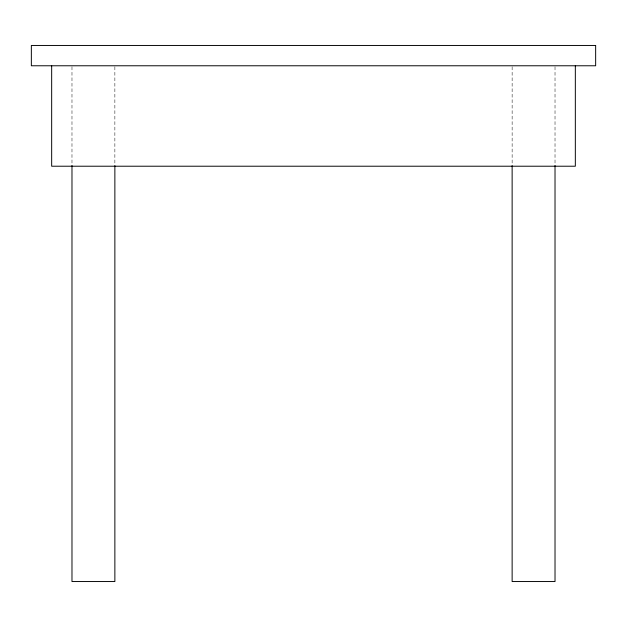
<?xml version="1.0" encoding="UTF-8"?>
<svg xmlns="http://www.w3.org/2000/svg" width="627" height="627" viewBox="0 0 627 627"><rect width="100%" height="100%" fill="white"/><g stroke="black" fill="none" stroke-linecap="round" stroke-linejoin="round"><path stroke-width="0.47" stroke-dasharray="3.13 2.35" d="M555.02 66.744L555.02 166.218M512.134 66.752L512.134 164.619M114.866 66.752L114.866 164.619M71.98 66.744L71.98 166.218"/><path stroke-width="0.94" d="M575.335 65.772L575.335 166.218L51.665 166.218L51.665 65.772M555.02 165.599L555.02 581.542L512.134 581.542L512.134 165.599M114.866 165.599L114.866 581.542L71.98 581.542L71.98 165.599M595.65 45.457L31.35 45.457L31.35 65.772L595.65 65.772L595.65 45.457"/></g></svg>
